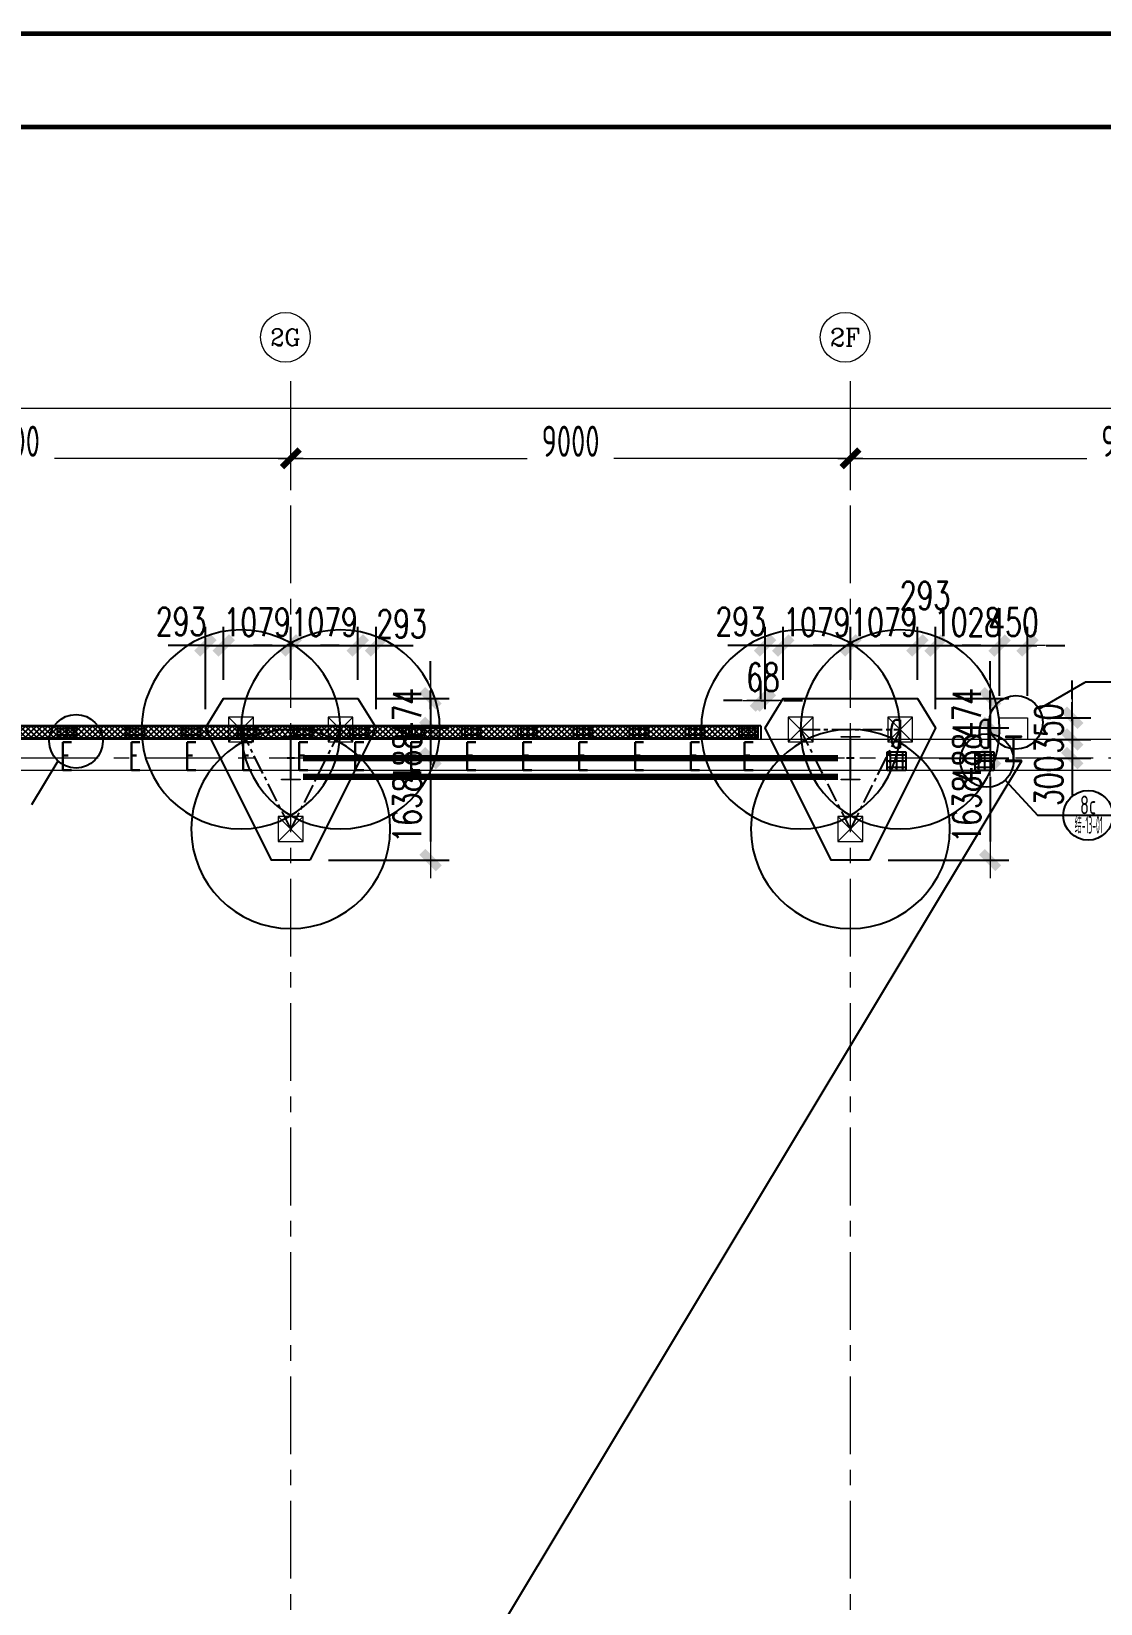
# Model space of a CAD drawing. Extents: x -1201378 to 2367219, y -619313 to 244905.
# Drawn here: x -141929 to -124734, y 4811 to 30085 of the extents above; entities that cross this region are included whole.
import ezdxf
from ezdxf.enums import TextEntityAlignment as Align

# ---------------------------------------------------------------- set-up
doc = ezdxf.new("R2010")
doc.units = 0
doc.header["$LTSCALE"] = 1000
doc.linetypes.add('CENTER', pattern=[2, 1.25, -0.25, 0.25, -0.25])
doc.layers.get('0').update_dxf_attribs({"linetype": 'CONTINUOUS'})
doc.layers.get('Defpoints').update_dxf_attribs({"linetype": 'CONTINUOUS'})
for name, color, linetype in [('0-cxFrame', 155, 'CONTINUOUS'), ('2钢材断面', 2, 'CONTINUOUS'), ('30预埋件', 30, 'CONTINUOUS'), ('40钢材投影', 40, 'CONTINUOUS'), ('A-AXIS-DP', 126, 'CONTINUOUS'), ('ALT_CEN-0-30', 1, 'CENTER'), ('S-DOTE1', 140, 'CENTER'), ('S-HATCH1-W', 252, 'CONTINUOUS'), ('S-SS', 111, 'CONTINUOUS'), ('S-XXX', 241, 'CONTINUOUS'), ('结构轮廓线', 1, 'CONTINUOUS')]:
    doc.layers.add(name, color=color, linetype=linetype)
for name, color, linetype, lineweight in [('0-cxText', 131, 'CONTINUOUS', 25), ('S-axis', 111, 'CONTINUOUS', 0), ('S-bkl', 4, 'CONTINUOUS', 0), ('S-col', 2, 'CONTINUOUS', 0), ('S-dim', 81, 'CONTINUOUS', 0), ('S-dote', 5, 'CENTER', 0), ('S-zhuang', 1, 'CONTINUOUS', 0), ('柱间支撑', 6, 'CENTER', 0)]:
    doc.layers.add(name, color=color, linetype=linetype, lineweight=lineweight)
doc.styles.add('_TCH_AXIS', font='COMPLEX', dxfattribs={"bigfont": 'GBCBIG'})
doc.styles.add('cx_tuming', font='simhei.ttf')
doc.styles.add('cx_tuqian1', font='')
doc.styles.add('DHTEXT-1', font='romans.shx', dxfattribs={"width": 0.7, "bigfont": 'chinese.shx'})
doc.styles.add('HZS', font='hzs.shx', dxfattribs={"width": 0.7, "bigfont": 'hztxt.shx'})
doc.styles.add('SS1', font='tj-romans1.shx', dxfattribs={"width": 0.7, "bigfont": 'tj-hztxt1.shx'})
doc.styles.add('TSSD_Dimension', font='tssdeng.shx', dxfattribs={"width": 0.7, "bigfont": 'hztxt.shx'})
doc.styles.add('黑体', font='simhei.ttf', dxfattribs={"width": 0.8})
doc.styles.get('cx_tuqian1').set_extended_font_data('SimSun')
doc.dimstyles.new('S-150-ARCHI', dxfattribs={"dimscale": 150, "dimtxt": 3, "dimasz": 2, "dimexe": 2, "dimexo": 2, "dimgap": 1, "dimtad": 1, "dimdec": 0, "dimzin": 0, "dimdsep": 46, "dimtxsty": 'SS1', "dimblk1": 'TT', "dimblk2": 'TT', "dimsah": 1, "dimcen": 1, "dimclrd": 256, "dimclre": 256, "dimclrt": 256, "dimadec": 0, "dimazin": 0, "dimtfac": 1, "dimtdec": 0, "dimtix": 1, "dimtmove": 2, "dimatfit": 0, "dimldrblk": 'TT', "dimfxl": 2, "dimtolj": 1, "dimtzin": 0, "dimarcsym": 0})
doc.dimstyles.new('TSSD_200_200', dxfattribs={"dimtxt": 500, "dimasz": 200, "dimexe": 200, "dimexo": 500, "dimgap": 200, "dimtad": 1, "dimdec": 0, "dimzin": 0, "dimdsep": 46, "dimtxsty": 'TSSD_Dimension', "dimblk": 'ARCHTICK', "dimcen": 0, "dimdle": 200, "dimclrt": 7, "dimadec": 0, "dimazin": 0, "dimtfac": 1, "dimtdec": 0, "dimtix": 1, "dimtmove": 2, "dimatfit": 3, "dimfxl": 1, "dimtolj": 1, "dimtzin": 0, "dimarcsym": 0})

# ---------------------------------------------------------------- blocks, each defined once
blk = doc.blocks.new('_ArchTick')
at = {"color": 0, "linetype": 'ByBlock', "const_width": 0.5}
blk.add_lwpolyline([(-0.71, -0.71), (0.71, 0.71)], dxfattribs=at)
blk = doc.blocks.new('*D104')
at = {"layer": 'Defpoints', "color": 0, "transparency": 16777216}
for p in [(-137758, -176778), (-146758, -177738), (-137758, -177738)]:
    blk.add_point(p, dxfattribs=at)
at = {"layer": 'S-axis', "color": 0, "lineweight": -2, "transparency": 16777216}
for p, q in [((-146758, -177238), (-146758, -176578)), ((-137758, -177238), (-137758, -176578)), ((-146958, -176778), (-142957, -176778)), ((-137558, -176778), (-141560, -176778))]:
    blk.add_line(p, q, dxfattribs=at)
at = {"layer": 'S-axis', "color": 0, "lineweight": -2, "transparency": 16777216, "xscale": 200, "yscale": 200, "zscale": 200, "rotation": 180}
blk.add_blockref('_ArchTick', (-146758, -176778), dxfattribs=at)
at = {"layer": 'S-axis', "color": 0, "lineweight": -2, "transparency": 16777216, "xscale": 200, "yscale": 200, "zscale": 200}
blk.add_blockref('_ArchTick', (-137758, -176778), dxfattribs=at)
at = {"layer": 'S-axis', "color": 7, "transparency": 16777216, "insert": (-142258, -176503), "char_height": 500, "attachment_point": 5, "style": 'TSSD_Dimension'}
blk.add_mtext('\\A1;9000', dxfattribs=at)
blk = doc.blocks.new('*D105')
at = {"layer": 'Defpoints', "color": 0, "transparency": 16777216}
for p in [(-128758, -176778), (-137758, -177738), (-128758, -177738)]:
    blk.add_point(p, dxfattribs=at)
at = {"layer": 'S-axis', "color": 0, "lineweight": -2, "transparency": 16777216}
for p, q in [((-137758, -177238), (-137758, -176578)), ((-128758, -177238), (-128758, -176578)), ((-137958, -176778), (-133957, -176778)), ((-128558, -176778), (-132560, -176778))]:
    blk.add_line(p, q, dxfattribs=at)
at = {"layer": 'S-axis', "color": 0, "lineweight": -2, "transparency": 16777216, "xscale": 200, "yscale": 200, "zscale": 200, "rotation": 180}
blk.add_blockref('_ArchTick', (-137758, -176778), dxfattribs=at)
at = {"layer": 'S-axis', "color": 0, "lineweight": -2, "transparency": 16777216, "xscale": 200, "yscale": 200, "zscale": 200}
blk.add_blockref('_ArchTick', (-128758, -176778), dxfattribs=at)
at = {"layer": 'S-axis', "color": 7, "transparency": 16777216, "insert": (-133258, -176503), "char_height": 500, "attachment_point": 5, "style": 'TSSD_Dimension'}
blk.add_mtext('\\A1;9000', dxfattribs=at)
blk = doc.blocks.new('*D106')
at = {"layer": 'Defpoints', "color": 0, "transparency": 16777216}
for p in [(-119758, -176778), (-128758, -177738), (-119758, -177738)]:
    blk.add_point(p, dxfattribs=at)
at = {"layer": 'S-axis', "color": 0, "lineweight": -2, "transparency": 16777216}
for p, q in [((-128758, -177238), (-128758, -176578)), ((-119758, -177238), (-119758, -176578)), ((-128958, -176778), (-124957, -176778)), ((-119558, -176778), (-123560, -176778))]:
    blk.add_line(p, q, dxfattribs=at)
at = {"layer": 'S-axis', "color": 0, "lineweight": -2, "transparency": 16777216, "xscale": 200, "yscale": 200, "zscale": 200, "rotation": 180}
blk.add_blockref('_ArchTick', (-128758, -176778), dxfattribs=at)
at = {"layer": 'S-axis', "color": 0, "lineweight": -2, "transparency": 16777216, "xscale": 200, "yscale": 200, "zscale": 200}
blk.add_blockref('_ArchTick', (-119758, -176778), dxfattribs=at)
at = {"layer": 'S-axis', "color": 7, "transparency": 16777216, "insert": (-124258, -176503), "char_height": 500, "attachment_point": 5, "style": 'TSSD_Dimension'}
blk.add_mtext('\\A1;9000', dxfattribs=at)
blk = doc.blocks.new('*D112')
at = {"layer": 'Defpoints', "color": 0, "transparency": 16777216}
for p in [(-82958, -175978), (-240958, -177638), (-82958, -177638)]:
    blk.add_point(p, dxfattribs=at)
at = {"layer": 'S-axis', "color": 0, "lineweight": -2, "transparency": 16777216}
for p, q in [((-240958, -177138), (-240958, -175778)), ((-82958, -177138), (-82958, -175778)), ((-241158, -175978), (-162899, -175978)), ((-82758, -175978), (-161018, -175978))]:
    blk.add_line(p, q, dxfattribs=at)
at = {"layer": 'S-axis', "color": 0, "lineweight": -2, "transparency": 16777216, "xscale": 200, "yscale": 200, "zscale": 200, "rotation": 180}
blk.add_blockref('_ArchTick', (-240958, -175978), dxfattribs=at)
at = {"layer": 'S-axis', "color": 0, "lineweight": -2, "transparency": 16777216, "xscale": 200, "yscale": 200, "zscale": 200}
blk.add_blockref('_ArchTick', (-82958, -175978), dxfattribs=at)
at = {"layer": 'S-axis', "color": 7, "transparency": 16777216, "insert": (-161958, -175703), "char_height": 500, "attachment_point": 5, "style": 'TSSD_Dimension'}
blk.add_mtext('\\A1;158000', dxfattribs=at)
blk = doc.blocks.new('nt66')
at = {"layer": 'S-col'}
blk.add_lwpolyline([(-195790, 766820), (-195490, 766820), (-195490, 766808), (-195636, 766808), (-195636, 766132), (-195490, 766132), (-195490, 766120), (-195790, 766120), (-195790, 766132), (-195644, 766132), (-195644, 766808), (-195790, 766808)], close=True, dxfattribs=at)
blk = doc.blocks.new('33333')
for p in [(12786, -43900), (21786, -43900)]:
    blk.add_blockref('nt66', p)
blk = doc.blocks.new('S-ZHUANG-400')
at = {"layer": 'S-zhuang'}
for p, q in [((200, -200), (-200, 200)), ((-200, -200), (200, 200))]:
    blk.add_line(p, q, dxfattribs=at)
blk.add_lwpolyline([(-200, 200), (200, 200), (200, -200), (-200, -200)], close=True, dxfattribs=at)
blk = doc.blocks.new('CT3')
at = {"layer": 'Defpoints'}
for centre in [(-101758, -256416), (-102558, -258016), (-100958, -258016)]:
    blk.add_circle(centre, 1600, dxfattribs=at)
at = {"layer": 'S-DOTE1', "ltscale": 0.25}
for p, q in [((-101758, -257494), (-101758, -257614)), ((-101698, -257554), (-101818, -257554))]:
    blk.add_line(p, q, dxfattribs=at)
at = {"layer": 'S-DOTE1', "linetype": 'CENTER', "ltscale": 0.25}
blk.add_lwpolyline([(-100958, -258016), (-101758, -256416), (-102558, -258016)], close=True, dxfattribs=at)
at = {"layer": 'S-HATCH1-W'}
blk.add_lwpolyline([(-101449, -255916), (-102067, -255916), (-103130, -258042), (-102837, -258516), (-100680, -258516), (-100387, -258042)], close=True, dxfattribs=at)
at = {"layer": 'S-zhuang', "rotation": 90.00000000000001}
for p in [(-101758, -256416), (-102558, -258016), (-100958, -258016)]:
    blk.add_blockref('S-ZHUANG-400', p, dxfattribs=at)
blk = doc.blocks.new('TK22.A0 L(Dragon)')
at = {"layer": '0-cxFrame', "color": 7, "const_width": 0.5}
blk.add_lwpolyline([(0, 0), (-1486, 0), (-1486, 841), (0, 841)], close=True, dxfattribs=at)
at = {"layer": '0-cxFrame', "const_width": 0.5}
blk.add_lwpolyline([(-80, 10), (-1466, 10), (-1466, 831), (-80, 831)], close=True, dxfattribs=at)
at = {"style": '黑体', "flags": 4}
blk.add_attdef('图幅', text='', height=3.3, dxfattribs=at).set_placement((-40, 3), align=Align.RIGHT)
at = {"layer": '0-cxText', "flags": 4}
for tag, height, style, p in [('建设单位', 3.5, 'cx_tuming', (-45, 240)), ('项目名称', 3.5, 'cx_tuming', (-45, 210)), ('子项名称', 3.5, 'cx_tuming', (-45, 180)), ('工程编号', 3.3, 'cx_tuqian1', (-35, 165)), ('图名1', 3.5, 'cx_tuming', (-45, 87)), ('图名2', 3.5, 'cx_tuming', (-45, 79)), ('图名3', 3.5, 'cx_tuming', (-45, 71)), ('出图日期', 3.3, 'cx_tuqian1', (-39, 60)), ('专业', 3.3, 'cx_tuqian1', (-55, 52)), ('图号', 3.3, 'cx_tuqian1', (-55, 44)), ('版次', 3.3, 'cx_tuqian1', (-20, 44))]:
    blk.add_attdef(tag, text='', height=height, dxfattribs=dict(at, style=style)).set_placement(p, align=Align.MIDDLE)
at = {"layer": 'Defpoints', "color": 6, "flags": 4}
for tag, height, style, p in [('tufu', 3.3, '黑体', (-12, 12)), ('dwfname', 4, 'cx_tuqian1', (-80, 3))]:
    blk.add_attdef(tag, text='', height=height, dxfattribs=dict(at, style=style)).set_placement(p, align=Align.RIGHT)
blk = doc.blocks.new('TT')
blk.add_line((-0.969, 0), (0.969, 0))
at = {"const_width": 0.45}
blk.add_lwpolyline([(-0.442, -0.442), (0.442, 0.442)], dxfattribs=at)
blk = doc.blocks.new('*D2127')
at = {"layer": 'Defpoints', "color": 0, "transparency": 16777216}
for p in [(-138837, 20214), (-138837, 19364), (-139130, 18889)]:
    blk.add_point(p, dxfattribs=at)
at = {"layer": 'S-dim', "lineweight": -2, "transparency": 16777216}
for p, q in [((-139130, 19189), (-139130, 20514)), ((-138837, 19664), (-138837, 20514)), ((-139430, 20214), (-139730, 20214)), ((-139130, 20214), (-138837, 20214)), ((-138537, 20214), (-138237, 20214))]:
    blk.add_line(p, q, dxfattribs=at)
at = {"layer": 'S-dim', "lineweight": -2, "transparency": 16777216, "xscale": 300, "yscale": 300, "zscale": 300}
blk.add_blockref('TT', (-139130, 20214), dxfattribs=at)
at = {"layer": 'S-dim', "lineweight": -2, "transparency": 16777216, "xscale": 300, "yscale": 300, "zscale": 300, "rotation": 180}
blk.add_blockref('TT', (-138837, 20214), dxfattribs=at)
at = {"layer": 'S-dim', "transparency": 16777216, "insert": (-139522, 20598), "char_height": 450, "attachment_point": 5, "style": 'SS1'}
blk.add_mtext('\\A1;293', dxfattribs=at)
blk = doc.blocks.new('*D2128')
at = {"layer": 'Defpoints', "color": 0, "transparency": 16777216}
for p in [(-137758, 20214), (-138837, 19364), (-137758, 19364)]:
    blk.add_point(p, dxfattribs=at)
at = {"layer": 'S-dim', "lineweight": -2, "transparency": 16777216}
for p, q in [((-138837, 19664), (-138837, 20514)), ((-137758, 19664), (-137758, 20514)), ((-139137, 20214), (-139437, 20214)), ((-138837, 20214), (-137758, 20214)), ((-137458, 20214), (-137158, 20214))]:
    blk.add_line(p, q, dxfattribs=at)
at = {"layer": 'S-dim', "lineweight": -2, "transparency": 16777216, "xscale": 300, "yscale": 300, "zscale": 300}
blk.add_blockref('TT', (-138837, 20214), dxfattribs=at)
at = {"layer": 'S-dim', "lineweight": -2, "transparency": 16777216, "xscale": 300, "yscale": 300, "zscale": 300, "rotation": 180}
blk.add_blockref('TT', (-137758, 20214), dxfattribs=at)
at = {"layer": 'S-dim', "transparency": 16777216, "insert": (-138298, 20589), "char_height": 450, "attachment_point": 5, "style": 'SS1'}
blk.add_mtext('\\A1;1079', dxfattribs=at)
blk = doc.blocks.new('*D2129')
at = {"layer": 'Defpoints', "color": 0, "transparency": 16777216}
for p in [(-136680, 20214), (-137758, 19364), (-136680, 19364)]:
    blk.add_point(p, dxfattribs=at)
at = {"layer": 'S-dim', "lineweight": -2, "transparency": 16777216}
for p, q in [((-137758, 19664), (-137758, 20514)), ((-136680, 19664), (-136680, 20514)), ((-138058, 20214), (-138358, 20214)), ((-137758, 20214), (-136680, 20214)), ((-136380, 20214), (-136080, 20214))]:
    blk.add_line(p, q, dxfattribs=at)
at = {"layer": 'S-dim', "lineweight": -2, "transparency": 16777216, "xscale": 300, "yscale": 300, "zscale": 300}
blk.add_blockref('TT', (-137758, 20214), dxfattribs=at)
at = {"layer": 'S-dim', "lineweight": -2, "transparency": 16777216, "xscale": 300, "yscale": 300, "zscale": 300, "rotation": 180}
blk.add_blockref('TT', (-136680, 20214), dxfattribs=at)
at = {"layer": 'S-dim', "transparency": 16777216, "insert": (-137219, 20589), "char_height": 450, "attachment_point": 5, "style": 'SS1'}
blk.add_mtext('\\A1;1079', dxfattribs=at)
blk = doc.blocks.new('*D2130')
at = {"layer": 'Defpoints', "color": 0, "transparency": 16777216}
for p in [(-136387, 20214), (-136680, 19364), (-136387, 18889)]:
    blk.add_point(p, dxfattribs=at)
at = {"layer": 'S-dim', "lineweight": -2, "transparency": 16777216}
for p, q in [((-136680, 19664), (-136680, 20514)), ((-136387, 19189), (-136387, 20514)), ((-136980, 20214), (-137280, 20214)), ((-136680, 20214), (-136387, 20214)), ((-136087, 20214), (-135787, 20214))]:
    blk.add_line(p, q, dxfattribs=at)
at = {"layer": 'S-dim', "lineweight": -2, "transparency": 16777216, "xscale": 300, "yscale": 300, "zscale": 300}
blk.add_blockref('TT', (-136680, 20214), dxfattribs=at)
at = {"layer": 'S-dim', "lineweight": -2, "transparency": 16777216, "xscale": 300, "yscale": 300, "zscale": 300, "rotation": 180}
blk.add_blockref('TT', (-136387, 20214), dxfattribs=at)
at = {"layer": 'S-dim', "transparency": 16777216, "insert": (-135976, 20564), "char_height": 450, "attachment_point": 5, "style": 'SS1'}
blk.add_mtext('\\A1;293', dxfattribs=at)
blk = doc.blocks.new('*D2124')
at = {"layer": 'Defpoints', "color": 0, "transparency": 16777216}
for p in [(-136680, 19364), (-136387, 18889), (-135511, 18889)]:
    blk.add_point(p, dxfattribs=at)
at = {"layer": 'S-dim', "lineweight": -2, "transparency": 16777216}
for p, q in [((-135511, 19664), (-135511, 19964)), ((-136380, 19364), (-135211, 19364)), ((-135511, 19364), (-135511, 18889)), ((-136087, 18889), (-135211, 18889)), ((-135511, 18589), (-135511, 18289))]:
    blk.add_line(p, q, dxfattribs=at)
at = {"layer": 'S-dim', "lineweight": -2, "transparency": 16777216, "xscale": 300, "yscale": 300, "zscale": 300}
for p, rotation in [((-135511, 19364), 270), ((-135511, 18889), 90)]:
    blk.add_blockref('TT', p, dxfattribs=dict(at, rotation=rotation))
at = {"layer": 'S-dim', "transparency": 16777216, "insert": (-135886, 19127), "char_height": 450, "attachment_point": 5, "rotation": 90, "style": 'SS1'}
blk.add_mtext('\\A1;474', dxfattribs=at)
blk = doc.blocks.new('*D2125')
at = {"layer": 'Defpoints', "color": 0, "transparency": 16777216}
for p in [(-136387, 18889), (-136630, 18402), (-135511, 18402)]:
    blk.add_point(p, dxfattribs=at)
at = {"layer": 'S-dim', "lineweight": -2, "transparency": 16777216}
for p, q in [((-135511, 19189), (-135511, 19489)), ((-136087, 18889), (-135211, 18889)), ((-135511, 18889), (-135511, 18402)), ((-136330, 18402), (-135211, 18402)), ((-135511, 18102), (-135511, 17802))]:
    blk.add_line(p, q, dxfattribs=at)
at = {"layer": 'S-dim', "lineweight": -2, "transparency": 16777216, "xscale": 300, "yscale": 300, "zscale": 300}
for p, rotation in [((-135511, 18889), 270), ((-135511, 18402), 90)]:
    blk.add_blockref('TT', p, dxfattribs=dict(at, rotation=rotation))
at = {"layer": 'S-dim', "transparency": 16777216, "insert": (-135886, 18402), "char_height": 450, "attachment_point": 5, "rotation": 90, "style": 'SS1'}
blk.add_mtext('\\A1;488', dxfattribs=at)
blk = doc.blocks.new('*D2126')
at = {"layer": 'Defpoints', "color": 0, "transparency": 16777216}
for p in [(-136630, 18402), (-137449, 16764), (-135511, 16764)]:
    blk.add_point(p, dxfattribs=at)
at = {"layer": 'S-dim', "lineweight": -2, "transparency": 16777216}
for p, q in [((-136330, 18402), (-135211, 18402)), ((-135511, 18102), (-135511, 17064)), ((-137149, 16764), (-135211, 16764))]:
    blk.add_line(p, q, dxfattribs=at)
at = {"layer": 'S-dim', "lineweight": -2, "transparency": 16777216, "xscale": 300, "yscale": 300, "zscale": 300}
for p, rotation in [((-135511, 18402), 90), ((-135511, 16764), 270)]:
    blk.add_blockref('TT', p, dxfattribs=dict(at, rotation=rotation))
at = {"layer": 'S-dim', "transparency": 16777216, "insert": (-135886, 17583), "char_height": 450, "attachment_point": 5, "rotation": 90, "style": 'SS1'}
blk.add_mtext('\\A1;1638', dxfattribs=at)
blk = doc.blocks.new('*D2131')
at = {"layer": 'Defpoints', "color": 0, "transparency": 16777216}
for p in [(-129837, 20214), (-129837, 19364), (-130130, 18889)]:
    blk.add_point(p, dxfattribs=at)
at = {"layer": 'S-dim', "lineweight": -2, "transparency": 16777216}
for p, q in [((-130130, 19189), (-130130, 20514)), ((-129837, 19664), (-129837, 20514)), ((-130430, 20214), (-130730, 20214)), ((-130130, 20214), (-129837, 20214)), ((-129537, 20214), (-129237, 20214))]:
    blk.add_line(p, q, dxfattribs=at)
at = {"layer": 'S-dim', "lineweight": -2, "transparency": 16777216, "xscale": 300, "yscale": 300, "zscale": 300}
blk.add_blockref('TT', (-130130, 20214), dxfattribs=at)
at = {"layer": 'S-dim', "lineweight": -2, "transparency": 16777216, "xscale": 300, "yscale": 300, "zscale": 300, "rotation": 180}
blk.add_blockref('TT', (-129837, 20214), dxfattribs=at)
at = {"layer": 'S-dim', "transparency": 16777216, "insert": (-130522, 20598), "char_height": 450, "attachment_point": 5, "style": 'SS1'}
blk.add_mtext('\\A1;293', dxfattribs=at)
blk = doc.blocks.new('*D2132')
at = {"layer": 'Defpoints', "color": 0, "transparency": 16777216}
for p in [(-128758, 20214), (-129837, 19364), (-128758, 19364)]:
    blk.add_point(p, dxfattribs=at)
at = {"layer": 'S-dim', "lineweight": -2, "transparency": 16777216}
for p, q in [((-129837, 19664), (-129837, 20514)), ((-128758, 19664), (-128758, 20514)), ((-130137, 20214), (-130437, 20214)), ((-129837, 20214), (-128758, 20214)), ((-128458, 20214), (-128158, 20214))]:
    blk.add_line(p, q, dxfattribs=at)
at = {"layer": 'S-dim', "lineweight": -2, "transparency": 16777216, "xscale": 300, "yscale": 300, "zscale": 300}
blk.add_blockref('TT', (-129837, 20214), dxfattribs=at)
at = {"layer": 'S-dim', "lineweight": -2, "transparency": 16777216, "xscale": 300, "yscale": 300, "zscale": 300, "rotation": 180}
blk.add_blockref('TT', (-128758, 20214), dxfattribs=at)
at = {"layer": 'S-dim', "transparency": 16777216, "insert": (-129298, 20589), "char_height": 450, "attachment_point": 5, "style": 'SS1'}
blk.add_mtext('\\A1;1079', dxfattribs=at)
blk = doc.blocks.new('*D2133')
at = {"layer": 'Defpoints', "color": 0, "transparency": 16777216}
for p in [(-127680, 20214), (-128758, 19364), (-127680, 19364)]:
    blk.add_point(p, dxfattribs=at)
at = {"layer": 'S-dim', "lineweight": -2, "transparency": 16777216}
for p, q in [((-128758, 19664), (-128758, 20514)), ((-127680, 19664), (-127680, 20514)), ((-129058, 20214), (-129358, 20214)), ((-128758, 20214), (-127680, 20214)), ((-127380, 20214), (-127080, 20214))]:
    blk.add_line(p, q, dxfattribs=at)
at = {"layer": 'S-dim', "lineweight": -2, "transparency": 16777216, "xscale": 300, "yscale": 300, "zscale": 300}
blk.add_blockref('TT', (-128758, 20214), dxfattribs=at)
at = {"layer": 'S-dim', "lineweight": -2, "transparency": 16777216, "xscale": 300, "yscale": 300, "zscale": 300, "rotation": 180}
blk.add_blockref('TT', (-127680, 20214), dxfattribs=at)
at = {"layer": 'S-dim', "transparency": 16777216, "insert": (-128219, 20589), "char_height": 450, "attachment_point": 5, "style": 'SS1'}
blk.add_mtext('\\A1;1079', dxfattribs=at)
blk = doc.blocks.new('*D2134')
at = {"layer": 'Defpoints', "color": 0, "transparency": 16777216}
for p in [(-127387, 20214), (-127680, 19364), (-127387, 18889)]:
    blk.add_point(p, dxfattribs=at)
at = {"layer": 'S-dim', "lineweight": -2, "transparency": 16777216}
for p, q in [((-127680, 19664), (-127680, 20514)), ((-127387, 19189), (-127387, 20514)), ((-127980, 20214), (-128280, 20214)), ((-127680, 20214), (-127387, 20214)), ((-127087, 20214), (-126787, 20214))]:
    blk.add_line(p, q, dxfattribs=at)
at = {"layer": 'S-dim', "lineweight": -2, "transparency": 16777216, "xscale": 300, "yscale": 300, "zscale": 300}
blk.add_blockref('TT', (-127680, 20214), dxfattribs=at)
at = {"layer": 'S-dim', "lineweight": -2, "transparency": 16777216, "xscale": 300, "yscale": 300, "zscale": 300, "rotation": 180}
blk.add_blockref('TT', (-127387, 20214), dxfattribs=at)
at = {"layer": 'S-dim', "transparency": 16777216, "insert": (-127557, 21017), "char_height": 450, "attachment_point": 5, "style": 'SS1'}
blk.add_mtext('\\A1;293', dxfattribs=at)
blk = doc.blocks.new('*D2135')
at = {"layer": 'Defpoints', "color": 0, "transparency": 16777216}
for p in [(-127680, 19364), (-127387, 18889), (-126511, 18889)]:
    blk.add_point(p, dxfattribs=at)
at = {"layer": 'S-dim', "lineweight": -2, "transparency": 16777216}
for p, q in [((-126511, 19664), (-126511, 19964)), ((-127380, 19364), (-126211, 19364)), ((-126511, 19364), (-126511, 18889)), ((-127087, 18889), (-126211, 18889)), ((-126511, 18589), (-126511, 18289))]:
    blk.add_line(p, q, dxfattribs=at)
at = {"layer": 'S-dim', "lineweight": -2, "transparency": 16777216, "xscale": 300, "yscale": 300, "zscale": 300}
for p, rotation in [((-126511, 19364), 270), ((-126511, 18889), 90)]:
    blk.add_blockref('TT', p, dxfattribs=dict(at, rotation=rotation))
at = {"layer": 'S-dim', "transparency": 16777216, "insert": (-126886, 19127), "char_height": 450, "attachment_point": 5, "rotation": 90, "style": 'SS1'}
blk.add_mtext('\\A1;474', dxfattribs=at)
blk = doc.blocks.new('*D2136')
at = {"layer": 'Defpoints', "color": 0, "transparency": 16777216}
for p in [(-127387, 18889), (-127630, 18402), (-126511, 18402)]:
    blk.add_point(p, dxfattribs=at)
at = {"layer": 'S-dim', "lineweight": -2, "transparency": 16777216}
for p, q in [((-126511, 19189), (-126511, 19489)), ((-127087, 18889), (-126211, 18889)), ((-126511, 18889), (-126511, 18402)), ((-127330, 18402), (-126211, 18402)), ((-126511, 18102), (-126511, 17802))]:
    blk.add_line(p, q, dxfattribs=at)
at = {"layer": 'S-dim', "lineweight": -2, "transparency": 16777216, "xscale": 300, "yscale": 300, "zscale": 300}
for p, rotation in [((-126511, 18889), 270), ((-126511, 18402), 90)]:
    blk.add_blockref('TT', p, dxfattribs=dict(at, rotation=rotation))
at = {"layer": 'S-dim', "transparency": 16777216, "insert": (-126886, 18402), "char_height": 450, "attachment_point": 5, "rotation": 90, "style": 'SS1'}
blk.add_mtext('\\A1;488', dxfattribs=at)
blk = doc.blocks.new('*D2137')
at = {"layer": 'Defpoints', "color": 0, "transparency": 16777216}
for p in [(-127630, 18402), (-128449, 16764), (-126511, 16764)]:
    blk.add_point(p, dxfattribs=at)
at = {"layer": 'S-dim', "lineweight": -2, "transparency": 16777216}
for p, q in [((-127330, 18402), (-126211, 18402)), ((-126511, 18102), (-126511, 17064)), ((-128149, 16764), (-126211, 16764))]:
    blk.add_line(p, q, dxfattribs=at)
at = {"layer": 'S-dim', "lineweight": -2, "transparency": 16777216, "xscale": 300, "yscale": 300, "zscale": 300}
for p, rotation in [((-126511, 18402), 90), ((-126511, 16764), 270)]:
    blk.add_blockref('TT', p, dxfattribs=dict(at, rotation=rotation))
at = {"layer": 'S-dim', "transparency": 16777216, "insert": (-126886, 17583), "char_height": 450, "attachment_point": 5, "rotation": 90, "style": 'SS1'}
blk.add_mtext('\\A1;1638', dxfattribs=at)
blk = doc.blocks.new('*D6543')
at = {"layer": 'Defpoints', "color": 0, "transparency": 16777216}
for p in [(-130130, 19328), (-130198, 19052), (-130130, 18889)]:
    blk.add_point(p, dxfattribs=at)
at = {"layer": 'S-dim', "lineweight": -2, "transparency": 16777216}
for p, q in [((-130198, 19352), (-130198, 19628)), ((-130130, 19189), (-130130, 19628)), ((-130498, 19328), (-130798, 19328)), ((-130198, 19328), (-130130, 19328)), ((-129830, 19328), (-129530, 19328))]:
    blk.add_line(p, q, dxfattribs=at)
at = {"layer": 'S-dim', "lineweight": -2, "transparency": 16777216, "xscale": 300, "yscale": 300, "zscale": 300}
blk.add_blockref('TT', (-130198, 19328), dxfattribs=at)
at = {"layer": 'S-dim', "lineweight": -2, "transparency": 16777216, "xscale": 300, "yscale": 300, "zscale": 300, "rotation": 180}
blk.add_blockref('TT', (-130130, 19328), dxfattribs=at)
at = {"layer": 'S-dim', "transparency": 16777216, "insert": (-130164, 19703), "char_height": 450, "attachment_point": 5, "style": 'SS1'}
blk.add_mtext('\\A1;68', dxfattribs=at)
blk = doc.blocks.new('2号一层翻口')
at = {"layer": '结构轮廓线', "color": 1, "ltscale": 500}
for q in [(-151418, 518922), (-130198, 518702)]:
    blk.add_line((-130198, 518922), q, dxfattribs=at)
blk = doc.blocks.new('20250903183753')
at = {"layer": '2钢材断面'}
for p, q in [((150, 0), (-150, 0)), ((-150, 0), (-150, -300)), ((150, -300), (150, 0)), ((-150, -300), (150, -300))]:
    blk.add_line(p, q, dxfattribs=at)
at = {"layer": '40钢材投影'}
for centre, radius in [((-100, -50), 12), ((-100, -150), 12), ((-100, -250), 12), ((-100, -50), 6), ((-100, -150), 6), ((-100, -250), 6), ((0, -50), 12), ((0, -150), 12), ((0, -250), 12), ((0, -50), 6), ((0, -150), 6), ((0, -250), 6), ((100, -50), 12), ((100, -150), 12), ((100, -251), 12), ((100, -50), 6), ((100, -150), 6), ((100, -251), 6)]:
    blk.add_circle(centre, radius, dxfattribs=at)
at = {"layer": 'ALT_CEN-0-30', "ltscale": 20}
for p, q in [((-100, 0), (-100, -300)), ((0, 0), (0, -300)), ((100, 0), (100, -300)), ((-150, -50), (150, -50)), ((-150, -150), (150, -150)), ((-150, -250), (150, -250))]:
    blk.add_line(p, q, dxfattribs=at)
blk = doc.blocks.new('20250903183821')
at = {"ltscale": 50}
blk.add_blockref('20250903183753', (0, 0), dxfattribs=at)
at = {"layer": '30预埋件', "style": 'DHTEXT-1', "text_generation_flag": 6, "width": 0.55}
blk.add_attdef('B', (-105, 65), '', height=450, rotation=180, dxfattribs=at)
blk = doc.blocks.new('20250902145151')
at = {"layer": '2钢材断面'}
for p, q in [((150, 100), (-150, 100)), ((-150, 100), (-150, -100)), ((150, -100), (150, 100)), ((-150, -100), (150, -100))]:
    blk.add_line(p, q, dxfattribs=at)
at = {"layer": '40钢材投影'}
for centre, radius in [((-100, 50), 10), ((-100, 50), 5), ((0, 50), 10), ((0, 50), 5), ((100, 50), 10), ((100, 50), 5), ((-100, -50), 10), ((-100, -50), 5), ((0, -50), 10), ((0, -50), 5), ((100, -50), 10), ((100, -50), 5)]:
    blk.add_circle(centre, radius, dxfattribs=at)
at = {"layer": 'ALT_CEN-0-30', "ltscale": 20}
for p, q in [((-150, 50), (150, 50)), ((-100, 100), (-100, -100)), ((0, 100), (0, -100)), ((100, 100), (100, -100)), ((-150, -50), (150, -50))]:
    blk.add_line(p, q, dxfattribs=at)
blk = doc.blocks.new('20250912153858')
at = {"ltscale": 50}
blk.add_blockref('20250902145151', (0, 100), dxfattribs=at)
at = {"layer": '30预埋件', "style": 'DHTEXT-1', "text_generation_flag": 6, "width": 0.55}
blk.add_attdef('B', (105, -65), '', height=450, dxfattribs=at)
blk = doc.blocks.new('A$C9c07358d')
at = {"layer": '柱间支撑', "const_width": 100}
for points in [[(111100, 150), (102500, 150)], [(111100, -150), (102500, -150)]]:
    blk.add_lwpolyline(points, dxfattribs=at)
blk = doc.blocks.new('*D8777')
at = {"layer": 'Defpoints', "color": 0, "transparency": 16777216}
for p in [(-125908, 19052), (-125908, 18702), (-125189, 18702)]:
    blk.add_point(p, dxfattribs=at)
at = {"layer": 'S-dim', "lineweight": -2, "transparency": 16777216}
for p, q in [((-125189, 19352), (-125189, 19652)), ((-125608, 19052), (-124889, 19052)), ((-125189, 19052), (-125189, 18702)), ((-125608, 18702), (-124889, 18702)), ((-125189, 18402), (-125189, 18102))]:
    blk.add_line(p, q, dxfattribs=at)
at = {"layer": 'S-dim', "lineweight": -2, "transparency": 16777216, "xscale": 300, "yscale": 300, "zscale": 300}
for p, rotation in [((-125189, 19052), 270), ((-125189, 18702), 90)]:
    blk.add_blockref('TT', p, dxfattribs=dict(at, rotation=rotation))
at = {"layer": 'S-dim', "transparency": 16777216, "insert": (-125564, 18877), "char_height": 450, "attachment_point": 5, "rotation": 90, "style": 'SS1'}
blk.add_mtext('\\A1;350', dxfattribs=at)
blk = doc.blocks.new('*D8778')
at = {"layer": 'Defpoints', "color": 0, "transparency": 16777216}
for p in [(-125908, 18702), (-125908, 18402), (-125189, 18402)]:
    blk.add_point(p, dxfattribs=at)
at = {"layer": 'S-dim', "lineweight": -2, "transparency": 16777216}
for p, q in [((-125189, 19002), (-125189, 19302)), ((-125608, 18702), (-124889, 18702)), ((-125189, 18702), (-125189, 18402)), ((-125608, 18402), (-124889, 18402)), ((-125189, 18102), (-125189, 17802))]:
    blk.add_line(p, q, dxfattribs=at)
at = {"layer": 'S-dim', "lineweight": -2, "transparency": 16777216, "xscale": 300, "yscale": 300, "zscale": 300}
for p, rotation in [((-125189, 18702), 270), ((-125189, 18402), 90)]:
    blk.add_blockref('TT', p, dxfattribs=dict(at, rotation=rotation))
at = {"layer": 'S-dim', "transparency": 16777216, "insert": (-125564, 18038), "char_height": 450, "attachment_point": 5, "rotation": 90, "style": 'SS1'}
blk.add_mtext('\\A1;300', dxfattribs=at)
blk = doc.blocks.new('*D8779')
at = {"layer": 'Defpoints', "color": 0, "transparency": 16777216}
for p in [(-126358, 20214), (-127387, 19183), (-126358, 19102)]:
    blk.add_point(p, dxfattribs=at)
at = {"layer": 'S-dim', "lineweight": -2, "transparency": 16777216}
for p, q in [((-127387, 19483), (-127387, 20514)), ((-126358, 19402), (-126358, 20514)), ((-127687, 20214), (-127987, 20214)), ((-127387, 20214), (-126358, 20214)), ((-126058, 20214), (-125758, 20214))]:
    blk.add_line(p, q, dxfattribs=at)
at = {"layer": 'S-dim', "lineweight": -2, "transparency": 16777216, "xscale": 300, "yscale": 300, "zscale": 300}
blk.add_blockref('TT', (-127387, 20214), dxfattribs=at)
at = {"layer": 'S-dim', "lineweight": -2, "transparency": 16777216, "xscale": 300, "yscale": 300, "zscale": 300, "rotation": 180}
blk.add_blockref('TT', (-126358, 20214), dxfattribs=at)
at = {"layer": 'S-dim', "transparency": 16777216, "insert": (-126873, 20589), "char_height": 450, "attachment_point": 5, "style": 'SS1'}
blk.add_mtext('\\A1;1028', dxfattribs=at)
blk = doc.blocks.new('*D8780')
at = {"layer": 'Defpoints', "color": 0, "transparency": 16777216}
for p in [(-125908, 20214), (-126358, 19102), (-125908, 19102)]:
    blk.add_point(p, dxfattribs=at)
at = {"layer": 'S-dim', "lineweight": -2, "transparency": 16777216}
for p, q in [((-126358, 19402), (-126358, 20514)), ((-125908, 19402), (-125908, 20514)), ((-126658, 20214), (-126958, 20214)), ((-126358, 20214), (-125908, 20214)), ((-125608, 20214), (-125308, 20214))]:
    blk.add_line(p, q, dxfattribs=at)
at = {"layer": 'S-dim', "lineweight": -2, "transparency": 16777216, "xscale": 300, "yscale": 300, "zscale": 300}
blk.add_blockref('TT', (-126358, 20214), dxfattribs=at)
at = {"layer": 'S-dim', "lineweight": -2, "transparency": 16777216, "xscale": 300, "yscale": 300, "zscale": 300, "rotation": 180}
blk.add_blockref('TT', (-125908, 20214), dxfattribs=at)
at = {"layer": 'S-dim', "transparency": 16777216, "insert": (-126133, 20589), "char_height": 450, "attachment_point": 5, "style": 'SS1'}
blk.add_mtext('\\A1;450', dxfattribs=at)
blk = doc.blocks.new('2#轴网')
at = {"layer": 'S-axis'}
for centre in [(-137843.4, -174832), (-128843.4, -174832)]:
    blk.add_circle(centre, 400, dxfattribs=at)
at = {"layer": 'S-dote'}
for p, q in [((-137758.5, -270787), (-137758.5, -175298.2)), ((-128758.5, -270787), (-128758.5, -175298.2)), ((-74854.3, -181598.2), (-251154.3, -181598.2))]:
    blk.add_line(p, q, dxfattribs=at)
at = {"layer": 'S-axis', "style": '_TCH_AXIS'}
for s, height, p, p2 in [('2G', 270.86, (-138088.4, -174967.5), (-137598.3, -174967.5)), ('2F', 282.17, (-129085.2, -174973.1), (-128601.5, -174973.1))]:
    blk.add_text(s, height=height, dxfattribs=at).set_placement(p, p2, align=Align.FIT)
at = {"layer": 'S-axis'}
for base, p1, p2, picture, middle in [((-82958.5, -175978.2), (-240958.5, -177638.2), (-82958.5, -177638.2), '*D112', (-161958.5, -175703.2)), ((-137758.5, -176778.2), (-146758.5, -177738.2), (-137758.5, -177738.2), '*D104', (-142258.5, -176503.2)), ((-128758.5, -176778.2), (-137758.5, -177738.2), (-128758.5, -177738.2), '*D105', (-133258.5, -176503.2)), ((-119758.5, -176778.2), (-128758.5, -177738.2), (-119758.5, -177738.2), '*D106', (-124258.5, -176503.2))]:
    dim = blk.add_linear_dim(base=base, p1=p1, p2=p2, angle=0, dimstyle='TSSD_200_200', dxfattribs=at)
    dim.commit()
    dim.dimension.update_dxf_attribs({"geometry": picture, "text_midpoint": middle, "dimtype": 161})

msp = doc.modelspace()

# ---------------------------------------------------------------- hatches: boundary and pattern name
at = {"layer": 'S-HATCH1-W'}
h = msp.add_hatch(dxfattribs=at)
h.set_pattern_fill('ANSI37', color=256, scale=20)
h.set_pattern_definition([(45, (81000, 274540.09), (-44.901281, 44.901281), []), (135, (81000, 274540.09), (-44.901281, -44.901281), [])])
h.paths.add_polyline_path([(-130248.5, 18721.8), (-130248.5, 18921.8), (-151368.5, 18921.8), (-151368.5, 18721.8)])

# ---------------------------------------------------------------- linework, layer by layer
at = {"layer": 'A-AXIS-DP', "color": 1, "ltscale": 10000}
msp.add_lwpolyline([(-126008.5, 18739.8), (-126008.5, 18751.8), (-126258.5, 18751.8), (-126258.5, 18739.8), (-126137.5, 18739.8), (-126137.5, 18363.8), (-126258.5, 18363.8), (-126258.5, 18351.8), (-126008.5, 18351.8), (-126008.5, 18363.8), (-126129.5, 18363.8), (-126129.5, 18739.8)], close=True, dxfattribs=at)
at = {"layer": 'Defpoints', "color": 1}
msp.add_line((-126008.5, 18351.8), (-214519.2, -128743.1), dxfattribs=at)
at = {"layer": 'S-bkl'}
for p, q in [((-83754.5, 18701.8), (-219244.8, 18701.8)), ((-83754.5, 18201.8), (-218937.8, 18201.8))]:
    msp.add_line(p, q, dxfattribs=at)
msp.add_lwpolyline([(-126358.5, 18701.7), (-126358.5, 19051.7), (-125908.5, 19051.7), (-125908.5, 18701.7)], dxfattribs=at)
at = {"layer": 'S-HATCH1-W'}
msp.add_lwpolyline([(-151368.5, 18921.8), (-130248.5, 18921.8), (-130248.5, 18721.8), (-151368.5, 18721.8)], close=True, dxfattribs=at)
at = {"layer": 'S-XXX'}
for p, q in [((-125722.7, 19193.4), (-124980.6, 19622.7)), ((-123772.6, 19622.7), (-124980.6, 19622.7)), ((-141502.3, 18356.4), (-141928.5, 17651.5)), ((-126270.2, 18050.6), (-125743.7, 17482.8)), ((-124535.7, 17482.8), (-125743.7, 17482.8))]:
    msp.add_line(p, q, dxfattribs=at)
for centre, radius in [((-126095, 18977.9), 430.2), ((-141211.6, 18673.5), 430.2), ((-126560.8, 18364), 430.2), ((-124935.7, 17482.8), 400)]:
    msp.add_circle(centre, radius, dxfattribs=at)

# ---------------------------------------------------------------- block references
at = {"ltscale": 500}
ref = msp.add_blockref('20250903183821', (-128018.5, 18501.8), dxfattribs=dict(at, xscale=-1))
ref.add_attrib('B', 'D', (-127913, 19016.8), dxfattribs={"layer": '30预埋件', "height": 450, "style": 'DHTEXT-1', "text_generation_flag": 6, "width": 0.55})
ref = msp.add_blockref('20250903183821', (-126598.5, 18501.8), dxfattribs=dict(at, xscale=-1))
ref.add_attrib('B', 'D', (-126493, 19016.8), dxfattribs={"layer": '30预埋件', "height": 450, "style": 'DHTEXT-1', "text_generation_flag": 6, "width": 0.55})
at = {"layer": '0-cxFrame', "xscale": 150, "yscale": 150, "zscale": 150}
msp.add_blockref('TK22.A0 L(Dragon)', (-50573.1, -96102.2), dxfattribs=at)
at = {"layer": 'S-axis'}
msp.add_blockref('2#轴网', (0, 200000), dxfattribs=at)
at = {"layer": 'S-col'}
msp.add_blockref('33333', (45095.7, -704168.2), dxfattribs=at)
at = {"layer": 'S-SS'}
for name, p in [('2号一层翻口', (0, -500000)), ('A$C9c07358d', (-240058.5, 18251.8))]:
    msp.add_blockref(name, p, dxfattribs=at)
at = {"layer": 'S-zhuang', "xscale": -1, "rotation": 180}
for p in [(-36000, -239152.4), (-27000, -239152.4)]:
    msp.add_blockref('CT3', p, dxfattribs=at)
at = {"layer": '结构轮廓线', "ltscale": 500}
ref = msp.add_blockref('20250912153858', (-141358.5, 18721.8), dxfattribs=dict(at, xscale=-1))
ref.add_attrib('B', 'E', (-141463.9, 18206.9), dxfattribs={"layer": '30预埋件', "height": 450, "rotation": 180, "style": 'DHTEXT-1', "text_generation_flag": 6, "width": 0.55})
ref = msp.add_blockref('20250912153858', (-140258.5, 18721.8), dxfattribs=dict(at, xscale=-1))
ref.add_attrib('B', 'E', (-140363.9, 18206.9), dxfattribs={"layer": '30预埋件', "height": 450, "rotation": 180, "style": 'DHTEXT-1', "text_generation_flag": 6, "width": 0.55})
ref = msp.add_blockref('20250912153858', (-139358.5, 18721.8), dxfattribs=dict(at, xscale=-1))
ref.add_attrib('B', 'E', (-139463.9, 18206.9), dxfattribs={"layer": '30预埋件', "height": 450, "rotation": 180, "style": 'DHTEXT-1', "text_generation_flag": 6, "width": 0.55})
ref = msp.add_blockref('20250912153858', (-138458.5, 18721.8), dxfattribs=dict(at, xscale=-1))
ref.add_attrib('B', 'E', (-138563.9, 18206.9), dxfattribs={"layer": '30预埋件', "height": 450, "rotation": 180, "style": 'DHTEXT-1', "text_generation_flag": 6, "width": 0.55})
ref = msp.add_blockref('20250912153858', (-137558.5, 18721.8), dxfattribs=dict(at, xscale=-1))
ref.add_attrib('B', 'E', (-137663.9, 18206.9), dxfattribs={"layer": '30预埋件', "height": 450, "rotation": 180, "style": 'DHTEXT-1', "text_generation_flag": 6, "width": 0.55})
ref = msp.add_blockref('20250912153858', (-136658.5, 18721.8), dxfattribs=dict(at, xscale=-1))
ref.add_attrib('B', 'E', (-136763.9, 18206.9), dxfattribs={"layer": '30预埋件', "height": 450, "rotation": 180, "style": 'DHTEXT-1', "text_generation_flag": 6, "width": 0.55})
ref = msp.add_blockref('20250912153858', (-135758.5, 18721.8), dxfattribs=dict(at, xscale=-1))
ref.add_attrib('B', 'E', (-135863.9, 18206.9), dxfattribs={"layer": '30预埋件', "height": 450, "rotation": 180, "style": 'DHTEXT-1', "text_generation_flag": 6, "width": 0.55})
ref = msp.add_blockref('20250912153858', (-134858.5, 18721.8), dxfattribs=dict(at, xscale=-1))
ref.add_attrib('B', 'E', (-134963.9, 18206.9), dxfattribs={"layer": '30预埋件', "height": 450, "rotation": 180, "style": 'DHTEXT-1', "text_generation_flag": 6, "width": 0.55})
ref = msp.add_blockref('20250912153858', (-133958.5, 18721.8), dxfattribs=dict(at, xscale=-1))
ref.add_attrib('B', 'E', (-134063.9, 18206.9), dxfattribs={"layer": '30预埋件', "height": 450, "rotation": 180, "style": 'DHTEXT-1', "text_generation_flag": 6, "width": 0.55})
ref = msp.add_blockref('20250912153858', (-133058.5, 18721.8), dxfattribs=dict(at, xscale=-1))
ref.add_attrib('B', 'E', (-133163.9, 18206.9), dxfattribs={"layer": '30预埋件', "height": 450, "rotation": 180, "style": 'DHTEXT-1', "text_generation_flag": 6, "width": 0.55})
ref = msp.add_blockref('20250912153858', (-132158.5, 18721.8), dxfattribs=dict(at, xscale=-1))
ref.add_attrib('B', 'E', (-132263.9, 18206.9), dxfattribs={"layer": '30预埋件', "height": 450, "rotation": 180, "style": 'DHTEXT-1', "text_generation_flag": 6, "width": 0.55})
ref = msp.add_blockref('20250912153858', (-131258.5, 18721.8), dxfattribs=dict(at, xscale=-1))
ref.add_attrib('B', 'E', (-131363.9, 18206.9), dxfattribs={"layer": '30预埋件', "height": 450, "rotation": 180, "style": 'DHTEXT-1', "text_generation_flag": 6, "width": 0.55})
ref = msp.add_blockref('20250912153858', (-130398.5, 18721.8), dxfattribs=dict(at, xscale=-1))
ref.add_attrib('B', 'E', (-130503.9, 18206.9), dxfattribs={"layer": '30预埋件', "height": 450, "rotation": 180, "style": 'DHTEXT-1', "text_generation_flag": 6, "width": 0.55})

# ---------------------------------------------------------------- texts
at = {"layer": 'S-XXX', "style": 'HZS'}
for s, height, width, p in [('8c', 300, 0.75, (-124935.7, 17500.2)), ('结-13-01', 280, 0.3, (-124925.6, 17189.5))]:
    msp.add_text(s, height=height, dxfattribs=dict(at, width=width)).set_placement(p, align=Align.CENTER)

# ---------------------------------------------------------------- dimensions: what is measured, and where the dimension line sits
at = {"layer": 'S-dim'}
for base, p1, p2, picture, middle in [((-127386.6, 20214.3), (-127679.7, 19363.7), (-127386.6, 18889.4), '*D2134', (-127557.3, 21017)), ((-138837.2, 20214.3), (-139130.3, 18889.4), (-138837.2, 19363.7), '*D2127', (-139522, 20597.6)), ((-136386.6, 20214.3), (-136679.7, 19363.7), (-136386.6, 18889.4), '*D2130', (-135976.3, 20564)), ((-129837.2, 20214.3), (-130130.3, 18889.4), (-129837.2, 19363.7), '*D2131', (-130522, 20597.6))]:
    dim = msp.add_linear_dim(base=base, p1=p1, p2=p2, dimstyle='S-150-ARCHI', dxfattribs=at)
    dim.commit()
    dim.dimension.update_dxf_attribs({"geometry": picture, "text_midpoint": middle, "dimtype": 160})
for base, p1, p2, picture, middle in [((-137758.5, 20214.3), (-138837.2, 19363.7), (-137758.5, 19363.7), '*D2128', (-138297.8, 20589.3)), ((-136679.7, 20214.3), (-137758.5, 19363.7), (-136679.7, 19363.7), '*D2129', (-137219.1, 20589.3)), ((-128758.5, 20214.3), (-129837.2, 19363.7), (-128758.5, 19363.7), '*D2132', (-129297.8, 20589.3)), ((-127679.7, 20214.3), (-128758.5, 19363.7), (-127679.7, 19363.7), '*D2133', (-128219.1, 20589.3)), ((-126358.5, 20214.3), (-127386.6, 19182.6), (-126358.5, 19101.8), '*D8779', (-126872.5, 20589.3)), ((-125908.5, 20214.3), (-126358.5, 19101.8), (-125908.5, 19101.8), '*D8780', (-126133.5, 20589.3)), ((-130130.3, 19328), (-130198.5, 19051.8), (-130130.3, 18889.4), '*D6543', (-130164.4, 19703))]:
    dim = msp.add_linear_dim(base=base, p1=p1, p2=p2, dimstyle='S-150-ARCHI', dxfattribs=at)
    dim.commit()
    dim.dimension.update_dxf_attribs({"geometry": picture, "text_midpoint": middle})
for base, p1, p2, picture, middle in [((-135510.6, 18889.4), (-136679.7, 19363.7), (-136386.6, 18889.4), '*D2124', (-135885.6, 19126.6)), ((-126510.6, 18889.4), (-127679.7, 19363.7), (-127386.6, 18889.4), '*D2135', (-126885.6, 19126.6)), ((-125188.9, 18701.8), (-125908.5, 19051.7), (-125908.5, 18701.8), '*D8777', (-125563.9, 18876.8)), ((-135510.6, 16763.7), (-136630.4, 18401.8), (-137449.4, 16763.7), '*D2126', (-135885.6, 17582.8)), ((-126510.6, 16763.7), (-127630.4, 18401.8), (-128449.4, 16763.7), '*D2137', (-126885.6, 17582.8))]:
    dim = msp.add_linear_dim(base=base, p1=p1, p2=p2, angle=270, dimstyle='S-150-ARCHI', dxfattribs=at)
    dim.commit()
    dim.dimension.update_dxf_attribs({"geometry": picture, "text_midpoint": middle})
for base, p1, p2, picture, middle in [((-135510.6, 18401.8), (-136386.6, 18889.4), (-136630.4, 18401.8), '*D2125', (-135885.6, 18401.8)), ((-126510.6, 18401.8), (-127386.6, 18889.4), (-127630.4, 18401.8), '*D2136', (-126885.6, 18401.8)), ((-125188.9, 18401.8), (-125908.5, 18701.7), (-125908.5, 18401.8), '*D8778', (-125563.9, 18037.6))]:
    dim = msp.add_linear_dim(base=base, p1=p1, p2=p2, angle=270, dimstyle='S-150-ARCHI', dxfattribs=at)
    dim.commit()
    dim.dimension.update_dxf_attribs({"geometry": picture, "text_midpoint": middle, "dimtype": 160})

doc.saveas('drawing.dxf')
